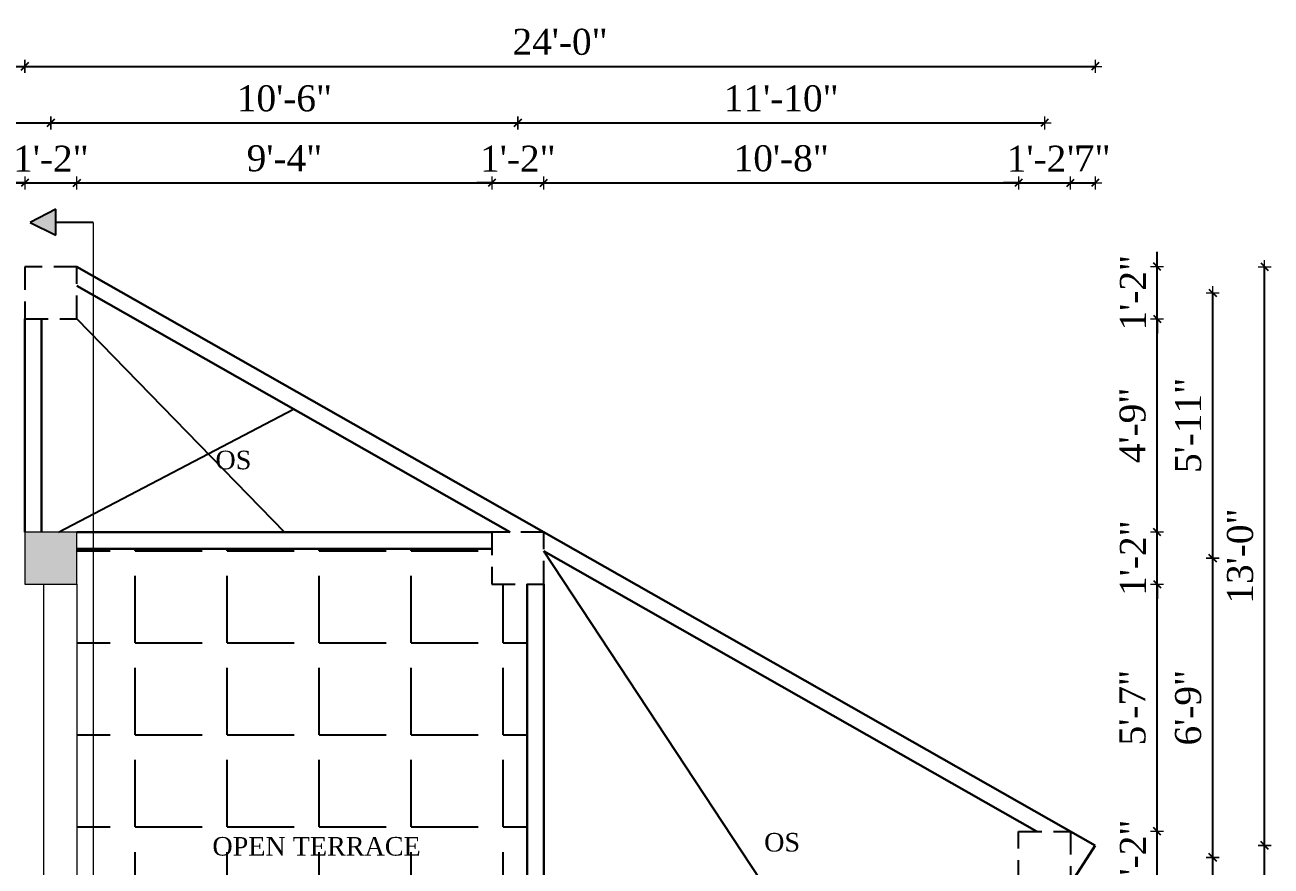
# Model space of a CAD drawing. Header units: inches. Extents: x 151827 to 158466, y -33102 to -26532.
# Drawn here: x 155697.4 to 156032.5, y -27374.2 to -27147.9 of the extents above; entities that cross this region are included whole.
import ezdxf

# ---------------------------------------------------------------- set-up
doc = ezdxf.new("R2010")
doc.units = ezdxf.units.IN
doc.header["$LTSCALE"] = 5
doc.header["$MEASUREMENT"] = 0
doc.linetypes.add('HIDDEN', pattern=[0.375, 0.25, -0.125])
doc.layers.add('A-WALL', color=7, linetype='Continuous', lineweight=9)
doc.layers.add('Dimension', color=7, linetype='Continuous', lineweight=18)
doc.layers.add('dim line', color=7, linetype='Continuous', lineweight=15, true_color=0xfab2b2)
doc.layers.add('TEXT', color=6, linetype='Continuous')
doc.layers.add('WALL', color=7, linetype='Continuous')
doc.styles.add('ordinary', font='times.ttf')
doc.dimstyles.new('Copy of 96', dxfattribs={"dimtxt": 7, "dimasz": 4, "dimexe": 0.5, "dimexo": 0.5, "dimgap": 3, "dimtad": 1, "dimdec": 1, "dimzin": 11, "dimdsep": 46, "dimlunit": 4, "dimtxsty": 'ordinary', "dimblk": 'OBLIQUE', "dimcen": 0.09, "dimse1": 1, "dimse2": 1, "dimclrt": 6, "dimazin": 0, "dimtfac": 1, "dimtdec": 1, "dimtix": 1, "dimtmove": 2, "dimatfit": 3, "dimldrblk": 'leader', "dimfxl": 0.5, "dimfxlon": 1, "dimtolj": 1, "dimtzin": 0, "dimarcsym": 0})

# ---------------------------------------------------------------- blocks, each defined once
blk = doc.blocks.new('oblique')
at = {"color": 0, "lineweight": -2}
blk.add_line((0.25, 0.25), (-0.25, -0.25), dxfattribs=at)
at = {"layer": 'dim line', "lineweight": 9}
for p, q in [((-0.4375, 0), (0.4375, 0)), ((0, 0.4375), (0, -0.4375))]:
    blk.add_line(p, q, dxfattribs=at)
blk = doc.blocks.new('*D788')
at = {"layer": 'A-WALL', "color": 0, "lineweight": -2, "ltscale": 5, "transparency": 16777216}
for p, q in [((156001.83, -27364.82), (156001.83, -27360.82)), ((156001.83, -27378.82), (156001.83, -27364.82)), ((156001.83, -27378.82), (156001.83, -27382.82))]:
    blk.add_line(p, q, dxfattribs=at)
at = {"layer": 'Defpoints', "color": 0, "ltscale": 5, "transparency": 16777216}
for p in [(155978.57, -27364.82), (156001.83, -27364.82), (155978.57, -27378.82)]:
    blk.add_point(p, dxfattribs=at)
at = {"layer": 'A-WALL', "color": 0, "lineweight": -2, "ltscale": 5, "transparency": 16777216, "xscale": 4, "yscale": 4, "zscale": 4}
for p, rotation in [((156001.83, -27364.82), 270), ((156001.83, -27378.82), 90)]:
    blk.add_blockref('oblique', p, dxfattribs=dict(at, rotation=rotation))
at = {"layer": 'A-WALL', "color": 6, "ltscale": 5, "transparency": 16777216, "insert": (155995.33, -27371.82), "char_height": 7, "attachment_point": 5, "rotation": 90, "style": 'ordinary'}
blk.add_mtext('\\A1;1\'-2"', dxfattribs=at)
blk = doc.blocks.new('_OBLIQUE')
at = {"color": 0, "linetype": 'ByBlock'}
blk.add_line((-0.5, -0.5), (0.5, 0.5), dxfattribs=at)
blk = doc.blocks.new('leader')
at = {"layer": 'Dimension'}
for p, q in [((0, -4.328), (0, 4.328)), ((-4.424, 0), (4.424, 0))]:
    blk.add_line(p, q, dxfattribs=at)
blk = doc.blocks.new('*D789')
at = {"layer": 'A-WALL', "color": 0, "lineweight": -2, "ltscale": 5, "transparency": 16777216}
blk.add_line((156001.83, -27364.82), (156001.83, -27298.31), dxfattribs=at)
at = {"layer": 'Defpoints', "color": 0, "ltscale": 5, "transparency": 16777216}
for p in [(155836.95, -27298.31), (156001.83, -27298.31), (155978.57, -27364.82)]:
    blk.add_point(p, dxfattribs=at)
at = {"layer": 'A-WALL', "color": 0, "lineweight": -2, "ltscale": 5, "transparency": 16777216, "xscale": 4, "yscale": 4, "zscale": 4}
for p, rotation in [((156001.83, -27298.31), 90), ((156001.83, -27364.82), 270)]:
    blk.add_blockref('oblique', p, dxfattribs=dict(at, rotation=rotation))
at = {"layer": 'A-WALL', "color": 6, "ltscale": 5, "transparency": 16777216, "insert": (155995.26, -27331.56), "char_height": 7, "attachment_point": 5, "rotation": 90, "style": 'ordinary'}
blk.add_mtext('\\A1;5\'-7"', dxfattribs=at)
blk = doc.blocks.new('*D790')
at = {"layer": 'A-WALL', "color": 0, "lineweight": -2, "ltscale": 5, "transparency": 16777216}
for p, q in [((156001.83, -27284.31), (156001.83, -27280.31)), ((156001.83, -27298.31), (156001.83, -27284.31)), ((156001.83, -27298.31), (156001.83, -27302.31))]:
    blk.add_line(p, q, dxfattribs=at)
at = {"layer": 'Defpoints', "color": 0, "ltscale": 5, "transparency": 16777216}
for p in [(155836.95, -27284.31), (156001.83, -27284.31), (155836.95, -27298.31)]:
    blk.add_point(p, dxfattribs=at)
at = {"layer": 'A-WALL', "color": 0, "lineweight": -2, "ltscale": 5, "transparency": 16777216, "xscale": 4, "yscale": 4, "zscale": 4}
for p, rotation in [((156001.83, -27284.31), 270), ((156001.83, -27298.31), 90)]:
    blk.add_blockref('oblique', p, dxfattribs=dict(at, rotation=rotation))
at = {"layer": 'A-WALL', "color": 6, "ltscale": 5, "transparency": 16777216, "insert": (155995.33, -27291.31), "char_height": 7, "attachment_point": 5, "rotation": 90, "style": 'ordinary'}
blk.add_mtext('\\A1;1\'-2"', dxfattribs=at)
blk = doc.blocks.new('*D791')
at = {"layer": 'A-WALL', "color": 0, "lineweight": -2, "ltscale": 5, "transparency": 16777216}
blk.add_line((156001.83, -27284.31), (156001.83, -27226.93), dxfattribs=at)
at = {"layer": 'Defpoints', "color": 0, "ltscale": 5, "transparency": 16777216}
for p in [(155711.38, -27226.93), (156001.83, -27226.93), (155836.95, -27284.31)]:
    blk.add_point(p, dxfattribs=at)
at = {"layer": 'A-WALL', "color": 0, "lineweight": -2, "ltscale": 5, "transparency": 16777216, "xscale": 4, "yscale": 4, "zscale": 4}
for p, rotation in [((156001.83, -27226.93), 90), ((156001.83, -27284.31), 270)]:
    blk.add_blockref('oblique', p, dxfattribs=dict(at, rotation=rotation))
at = {"layer": 'A-WALL', "color": 6, "ltscale": 5, "transparency": 16777216, "insert": (155995.26, -27255.62), "char_height": 7, "attachment_point": 5, "rotation": 90, "style": 'ordinary'}
blk.add_mtext('\\A1;4\'-9"', dxfattribs=at)
blk = doc.blocks.new('*D792')
at = {"layer": 'Defpoints', "color": 0, "linetype": 'HIDDEN', "ltscale": 5, "transparency": 16777216}
for p in [(155711.38, -27212.93), (156001.83, -27212.93), (155711.38, -27226.93)]:
    blk.add_point(p, dxfattribs=at)
at = {"layer": 'WALL', "color": 0, "lineweight": -2, "ltscale": 5, "transparency": 16777216}
for p, q in [((156001.83, -27212.93), (156001.83, -27208.93)), ((156001.83, -27226.93), (156001.83, -27212.93)), ((156001.83, -27226.93), (156001.83, -27230.93))]:
    blk.add_line(p, q, dxfattribs=at)
at = {"layer": 'WALL', "color": 0, "linetype": 'HIDDEN', "lineweight": -2, "ltscale": 5, "transparency": 16777216, "xscale": 4, "yscale": 4, "zscale": 4}
for p, rotation in [((156001.83, -27212.93), 270), ((156001.83, -27226.93), 90)]:
    blk.add_blockref('oblique', p, dxfattribs=dict(at, rotation=rotation))
at = {"layer": 'WALL', "color": 6, "linetype": 'HIDDEN', "ltscale": 5, "transparency": 16777216, "insert": (155995.33, -27219.93), "char_height": 7, "attachment_point": 5, "rotation": 90, "style": 'ordinary'}
blk.add_mtext('\\A1;1\'-2"', dxfattribs=at)
blk = doc.blocks.new('*D793')
at = {"layer": 'A-WALL', "color": 0, "lineweight": -2, "ltscale": 5, "transparency": 16777216}
blk.add_line((156016.78, -27431.59), (156016.78, -27371.82), dxfattribs=at)
at = {"layer": 'Defpoints', "color": 0, "ltscale": 5, "transparency": 16777216}
for p in [(155971.57, -27371.82), (156016.78, -27371.82), (155932.96, -27431.59)]:
    blk.add_point(p, dxfattribs=at)
at = {"layer": 'A-WALL', "color": 0, "lineweight": -2, "ltscale": 5, "transparency": 16777216, "xscale": 4, "yscale": 4, "zscale": 4}
for p, rotation in [((156016.78, -27371.82), 90), ((156016.78, -27431.59), 270)]:
    blk.add_blockref('oblique', p, dxfattribs=dict(at, rotation=rotation))
at = {"layer": 'A-WALL', "color": 6, "ltscale": 5, "transparency": 16777216, "insert": (156010.22, -27401.71), "char_height": 7, "attachment_point": 5, "rotation": 90, "style": 'ordinary'}
blk.add_mtext('\\A1;5\'-0"', dxfattribs=at)
blk = doc.blocks.new('*D794')
at = {"layer": 'A-WALL', "color": 0, "lineweight": -2, "ltscale": 5, "transparency": 16777216}
blk.add_line((156016.78, -27371.82), (156016.78, -27291.31), dxfattribs=at)
at = {"layer": 'Defpoints', "color": 0, "ltscale": 5, "transparency": 16777216}
for p in [(155829.95, -27291.31), (156016.78, -27291.31), (155971.57, -27371.82)]:
    blk.add_point(p, dxfattribs=at)
at = {"layer": 'A-WALL', "color": 0, "lineweight": -2, "ltscale": 5, "transparency": 16777216, "xscale": 4, "yscale": 4, "zscale": 4}
for p, rotation in [((156016.78, -27291.31), 90), ((156016.78, -27371.82), 270)]:
    blk.add_blockref('oblique', p, dxfattribs=dict(at, rotation=rotation))
at = {"layer": 'A-WALL', "color": 6, "ltscale": 5, "transparency": 16777216, "insert": (156010.21, -27331.56), "char_height": 7, "attachment_point": 5, "rotation": 90, "style": 'ordinary'}
blk.add_mtext('\\A1;6\'-9"', dxfattribs=at)
blk = doc.blocks.new('*D795')
at = {"layer": 'A-WALL', "color": 0, "lineweight": -2, "ltscale": 5, "transparency": 16777216}
blk.add_line((156016.78, -27291.31), (156016.78, -27219.93), dxfattribs=at)
at = {"layer": 'Defpoints', "color": 0, "ltscale": 5, "transparency": 16777216}
for p in [(155704.38, -27219.93), (156016.78, -27219.93), (155829.95, -27291.31)]:
    blk.add_point(p, dxfattribs=at)
at = {"layer": 'A-WALL', "color": 0, "lineweight": -2, "ltscale": 5, "transparency": 16777216, "xscale": 4, "yscale": 4, "zscale": 4}
for p, rotation in [((156016.78, -27219.93), 90), ((156016.78, -27291.31), 270)]:
    blk.add_blockref('oblique', p, dxfattribs=dict(at, rotation=rotation))
at = {"layer": 'A-WALL', "color": 6, "ltscale": 5, "transparency": 16777216, "insert": (156010.22, -27255.62), "char_height": 7, "attachment_point": 5, "rotation": 90, "style": 'ordinary'}
blk.add_mtext('\\A1;5\'-11"', dxfattribs=at)
blk = doc.blocks.new('*D796')
at = {"layer": 'A-WALL', "color": 0, "lineweight": -2, "ltscale": 5, "transparency": 16777216}
blk.add_line((156030.74, -27477.59), (156030.74, -27368.59), dxfattribs=at)
at = {"layer": 'Defpoints', "color": 0, "ltscale": 5, "transparency": 16777216}
for p in [(155985.2, -27368.59), (156030.74, -27368.59), (155914.76, -27477.59)]:
    blk.add_point(p, dxfattribs=at)
at = {"layer": 'A-WALL', "color": 0, "lineweight": -2, "ltscale": 5, "transparency": 16777216, "xscale": 4, "yscale": 4, "zscale": 4}
for p, rotation in [((156030.74, -27368.59), 90), ((156030.74, -27477.59), 270)]:
    blk.add_blockref('oblique', p, dxfattribs=dict(at, rotation=rotation))
at = {"layer": 'A-WALL', "color": 6, "ltscale": 5, "transparency": 16777216, "insert": (156024.17, -27423.09), "char_height": 7, "attachment_point": 5, "rotation": 90, "style": 'ordinary'}
blk.add_mtext('\\A1;9\'-1"', dxfattribs=at)
blk = doc.blocks.new('*D797')
at = {"layer": 'A-WALL', "color": 0, "lineweight": -2, "ltscale": 5, "transparency": 16777216}
blk.add_line((156030.74, -27368.59), (156030.74, -27212.93), dxfattribs=at)
at = {"layer": 'Defpoints', "color": 0, "ltscale": 5, "transparency": 16777216}
for p in [(155711.38, -27212.93), (156030.74, -27212.93), (155985.2, -27368.59)]:
    blk.add_point(p, dxfattribs=at)
at = {"layer": 'A-WALL', "color": 0, "lineweight": -2, "ltscale": 5, "transparency": 16777216, "xscale": 4, "yscale": 4, "zscale": 4}
for p, rotation in [((156030.74, -27212.93), 90), ((156030.74, -27368.59), 270)]:
    blk.add_blockref('oblique', p, dxfattribs=dict(at, rotation=rotation))
at = {"layer": 'A-WALL', "color": 6, "ltscale": 5, "transparency": 16777216, "insert": (156024.18, -27290.76), "char_height": 7, "attachment_point": 5, "rotation": 90, "style": 'ordinary'}
blk.add_mtext('\\A1;13\'-0"', dxfattribs=at)
blk = doc.blocks.new('*D800')
at = {"layer": 'A-WALL', "color": 0, "lineweight": -2, "ltscale": 5, "transparency": 16777216}
blk.add_line((155549.1, -27290.5), (155550.86, -27216.29), dxfattribs=at)
at = {"layer": 'Defpoints', "color": 0, "ltscale": 5, "transparency": 16777216}
for p in [(155550.86, -27216.29), (155704.38, -27219.93), (155583.5, -27291.31)]:
    blk.add_point(p, dxfattribs=at)
at = {"layer": 'A-WALL', "color": 0, "lineweight": -2, "ltscale": 5, "transparency": 16777216, "xscale": 4, "yscale": 4, "zscale": 4}
for p, rotation in [((155550.86, -27216.29), 88.64238169298221), ((155549.1, -27290.5), 268.6423816929822)]:
    blk.add_blockref('oblique', p, dxfattribs=dict(at, rotation=rotation))
at = {"layer": 'A-WALL', "color": 6, "ltscale": 5, "transparency": 16777216, "insert": (155543.42, -27253.24), "char_height": 7, "attachment_point": 5, "rotation": 88.6424, "style": 'ordinary'}
blk.add_mtext('\\A1;6\'-2"', dxfattribs=at)
blk = doc.blocks.new('*D766')
at = {"layer": 'A-WALL', "color": 0, "lineweight": -2, "ltscale": 5, "transparency": 16777216}
blk.add_line((155978.57, -27504.2), (155985.2, -27504.2), dxfattribs=at)
at = {"layer": 'Defpoints', "color": 0, "ltscale": 5, "transparency": 16777216}
for p in [(155985.2, -27368.59), (155978.57, -27378.82), (155985.2, -27504.2)]:
    blk.add_point(p, dxfattribs=at)
at = {"layer": 'A-WALL', "color": 0, "lineweight": -2, "ltscale": 5, "transparency": 16777216, "xscale": 4, "yscale": 4, "zscale": 4, "rotation": 180}
blk.add_blockref('oblique', (155978.57, -27504.2), dxfattribs=at)
at = {"layer": 'A-WALL', "color": 0, "lineweight": -2, "ltscale": 5, "transparency": 16777216, "xscale": 4, "yscale": 4, "zscale": 4}
blk.add_blockref('oblique', (155985.2, -27504.2), dxfattribs=at)
at = {"layer": 'A-WALL', "color": 6, "ltscale": 5, "transparency": 16777216, "insert": (155983.61, -27497.59), "char_height": 7, "attachment_point": 5, "style": 'ordinary'}
blk.add_mtext('\\A1;7"', dxfattribs=at)
blk = doc.blocks.new('*D770')
at = {"layer": 'A-WALL', "color": 0, "lineweight": -2, "ltscale": 5, "transparency": 16777216}
blk.add_line((155932.96, -27517.44), (155971.57, -27517.44), dxfattribs=at)
at = {"layer": 'Defpoints', "color": 0, "ltscale": 5, "transparency": 16777216}
for p in [(155971.57, -27371.82), (155932.96, -27431.59), (155971.57, -27517.44)]:
    blk.add_point(p, dxfattribs=at)
at = {"layer": 'A-WALL', "color": 0, "lineweight": -2, "ltscale": 5, "transparency": 16777216, "xscale": 4, "yscale": 4, "zscale": 4, "rotation": 180}
blk.add_blockref('oblique', (155932.96, -27517.44), dxfattribs=at)
at = {"layer": 'A-WALL', "color": 0, "lineweight": -2, "ltscale": 5, "transparency": 16777216, "xscale": 4, "yscale": 4, "zscale": 4}
blk.add_blockref('oblique', (155971.57, -27517.44), dxfattribs=at)
at = {"layer": 'A-WALL', "color": 6, "ltscale": 5, "transparency": 16777216, "insert": (155952.26, -27510.88), "char_height": 7, "attachment_point": 5, "style": 'ordinary'}
blk.add_mtext('\\A1;3\'-3"', dxfattribs=at)
blk = doc.blocks.new('*D772')
at = {"layer": 'A-WALL', "color": 0, "lineweight": -2, "ltscale": 5, "transparency": 16777216}
blk.add_line((155939.64, -27530.5), (155985.2, -27530.5), dxfattribs=at)
at = {"layer": 'Defpoints', "color": 0, "ltscale": 5, "transparency": 16777216}
for p in [(155985.2, -27368.59), (155939.64, -27438.59), (155985.2, -27530.5)]:
    blk.add_point(p, dxfattribs=at)
at = {"layer": 'A-WALL', "color": 0, "lineweight": -2, "ltscale": 5, "transparency": 16777216, "xscale": 4, "yscale": 4, "zscale": 4, "rotation": 180}
blk.add_blockref('oblique', (155939.64, -27530.5), dxfattribs=at)
at = {"layer": 'A-WALL', "color": 0, "lineweight": -2, "ltscale": 5, "transparency": 16777216, "xscale": 4, "yscale": 4, "zscale": 4}
blk.add_blockref('oblique', (155985.2, -27530.5), dxfattribs=at)
at = {"layer": 'A-WALL', "color": 6, "ltscale": 5, "transparency": 16777216, "insert": (155962.42, -27523.94), "char_height": 7, "attachment_point": 5, "style": 'ordinary'}
blk.add_mtext('\\A1;3\'-10"', dxfattribs=at)
blk = doc.blocks.new('*D774')
at = {"layer": 'A-WALL', "color": 0, "lineweight": -2, "ltscale": 5, "transparency": 16777216}
blk.add_line((155590.5, -27190.37), (155697.38, -27190.37), dxfattribs=at)
at = {"layer": 'Defpoints', "color": 0, "ltscale": 5, "transparency": 16777216}
for p in [(155697.38, -27190.37), (155697.38, -27212.93), (155590.5, -27284.31)]:
    blk.add_point(p, dxfattribs=at)
at = {"layer": 'A-WALL', "color": 0, "lineweight": -2, "ltscale": 5, "transparency": 16777216, "xscale": 4, "yscale": 4, "zscale": 4, "rotation": 180}
blk.add_blockref('oblique', (155590.5, -27190.37), dxfattribs=at)
at = {"layer": 'A-WALL', "color": 0, "lineweight": -2, "ltscale": 5, "transparency": 16777216, "xscale": 4, "yscale": 4, "zscale": 4}
blk.add_blockref('oblique', (155697.38, -27190.37), dxfattribs=at)
at = {"layer": 'A-WALL', "color": 6, "ltscale": 5, "transparency": 16777216, "insert": (155643.94, -27183.81), "char_height": 7, "attachment_point": 5, "style": 'ordinary'}
blk.add_mtext('\\A1;8\'-11"', dxfattribs=at)
blk = doc.blocks.new('*D775')
at = {"layer": 'A-WALL', "color": 0, "lineweight": -2, "ltscale": 5, "transparency": 16777216}
for p, q in [((155697.38, -27190.37), (155693.38, -27190.37)), ((155697.38, -27190.37), (155711.38, -27190.37)), ((155711.38, -27190.37), (155715.38, -27190.37))]:
    blk.add_line(p, q, dxfattribs=at)
at = {"layer": 'Defpoints', "color": 0, "ltscale": 5, "transparency": 16777216}
for p in [(155711.38, -27190.37), (155697.38, -27212.93), (155711.38, -27212.93)]:
    blk.add_point(p, dxfattribs=at)
at = {"layer": 'A-WALL', "color": 0, "lineweight": -2, "ltscale": 5, "transparency": 16777216, "xscale": 4, "yscale": 4, "zscale": 4}
blk.add_blockref('oblique', (155697.38, -27190.37), dxfattribs=at)
at = {"layer": 'A-WALL', "color": 0, "lineweight": -2, "ltscale": 5, "transparency": 16777216, "xscale": 4, "yscale": 4, "zscale": 4, "rotation": 180}
blk.add_blockref('oblique', (155711.38, -27190.37), dxfattribs=at)
at = {"layer": 'A-WALL', "color": 6, "ltscale": 5, "transparency": 16777216, "insert": (155704.38, -27183.87), "char_height": 7, "attachment_point": 5, "style": 'ordinary'}
blk.add_mtext('\\A1;1\'-2"', dxfattribs=at)
blk = doc.blocks.new('*D776')
at = {"layer": 'A-WALL', "color": 0, "lineweight": -2, "ltscale": 5, "transparency": 16777216}
blk.add_line((155711.38, -27190.37), (155822.95, -27190.37), dxfattribs=at)
at = {"layer": 'Defpoints', "color": 0, "ltscale": 5, "transparency": 16777216}
for p in [(155822.95, -27190.37), (155711.38, -27212.93), (155822.95, -27284.31)]:
    blk.add_point(p, dxfattribs=at)
at = {"layer": 'A-WALL', "color": 0, "lineweight": -2, "ltscale": 5, "transparency": 16777216, "xscale": 4, "yscale": 4, "zscale": 4, "rotation": 180}
blk.add_blockref('oblique', (155711.38, -27190.37), dxfattribs=at)
at = {"layer": 'A-WALL', "color": 0, "lineweight": -2, "ltscale": 5, "transparency": 16777216, "xscale": 4, "yscale": 4, "zscale": 4}
blk.add_blockref('oblique', (155822.95, -27190.37), dxfattribs=at)
at = {"layer": 'A-WALL', "color": 6, "ltscale": 5, "transparency": 16777216, "insert": (155767.17, -27183.8), "char_height": 7, "attachment_point": 5, "style": 'ordinary'}
blk.add_mtext('\\A1;9\'-4"', dxfattribs=at)
blk = doc.blocks.new('*D777')
at = {"layer": 'A-WALL', "color": 0, "lineweight": -2, "ltscale": 5, "transparency": 16777216}
for p, q in [((155822.95, -27190.37), (155818.95, -27190.37)), ((155822.95, -27190.37), (155836.95, -27190.37)), ((155836.95, -27190.37), (155840.95, -27190.37))]:
    blk.add_line(p, q, dxfattribs=at)
at = {"layer": 'Defpoints', "color": 0, "ltscale": 5, "transparency": 16777216}
for p in [(155836.95, -27190.37), (155822.95, -27284.31), (155836.95, -27284.31)]:
    blk.add_point(p, dxfattribs=at)
at = {"layer": 'A-WALL', "color": 0, "lineweight": -2, "ltscale": 5, "transparency": 16777216, "xscale": 4, "yscale": 4, "zscale": 4}
blk.add_blockref('oblique', (155822.95, -27190.37), dxfattribs=at)
at = {"layer": 'A-WALL', "color": 0, "lineweight": -2, "ltscale": 5, "transparency": 16777216, "xscale": 4, "yscale": 4, "zscale": 4, "rotation": 180}
blk.add_blockref('oblique', (155836.95, -27190.37), dxfattribs=at)
at = {"layer": 'A-WALL', "color": 6, "ltscale": 5, "transparency": 16777216, "insert": (155829.95, -27183.87), "char_height": 7, "attachment_point": 5, "style": 'ordinary'}
blk.add_mtext('\\A1;1\'-2"', dxfattribs=at)
blk = doc.blocks.new('*D778')
at = {"layer": 'A-WALL', "color": 0, "lineweight": -2, "ltscale": 5, "transparency": 16777216}
blk.add_line((155836.95, -27190.37), (155964.57, -27190.37), dxfattribs=at)
at = {"layer": 'Defpoints', "color": 0, "ltscale": 5, "transparency": 16777216}
for p in [(155964.57, -27190.37), (155836.95, -27284.31), (155964.57, -27364.82)]:
    blk.add_point(p, dxfattribs=at)
at = {"layer": 'A-WALL', "color": 0, "lineweight": -2, "ltscale": 5, "transparency": 16777216, "xscale": 4, "yscale": 4, "zscale": 4, "rotation": 180}
blk.add_blockref('oblique', (155836.95, -27190.37), dxfattribs=at)
at = {"layer": 'A-WALL', "color": 0, "lineweight": -2, "ltscale": 5, "transparency": 16777216, "xscale": 4, "yscale": 4, "zscale": 4}
blk.add_blockref('oblique', (155964.57, -27190.37), dxfattribs=at)
at = {"layer": 'A-WALL', "color": 6, "ltscale": 5, "transparency": 16777216, "insert": (155900.76, -27183.81), "char_height": 7, "attachment_point": 5, "style": 'ordinary'}
blk.add_mtext('\\A1;10\'-8"', dxfattribs=at)
blk = doc.blocks.new('*D779')
at = {"layer": 'A-WALL', "color": 0, "lineweight": -2, "ltscale": 5, "transparency": 16777216}
for p, q in [((155964.57, -27190.37), (155960.57, -27190.37)), ((155964.57, -27190.37), (155978.57, -27190.37)), ((155978.57, -27190.37), (155982.57, -27190.37))]:
    blk.add_line(p, q, dxfattribs=at)
at = {"layer": 'Defpoints', "color": 0, "ltscale": 5, "transparency": 16777216}
for p in [(155978.57, -27190.37), (155964.57, -27364.82), (155978.57, -27364.82)]:
    blk.add_point(p, dxfattribs=at)
at = {"layer": 'A-WALL', "color": 0, "lineweight": -2, "ltscale": 5, "transparency": 16777216, "xscale": 4, "yscale": 4, "zscale": 4}
blk.add_blockref('oblique', (155964.57, -27190.37), dxfattribs=at)
at = {"layer": 'A-WALL', "color": 0, "lineweight": -2, "ltscale": 5, "transparency": 16777216, "xscale": 4, "yscale": 4, "zscale": 4, "rotation": 180}
blk.add_blockref('oblique', (155978.57, -27190.37), dxfattribs=at)
at = {"layer": 'A-WALL', "color": 6, "ltscale": 5, "transparency": 16777216, "insert": (155971.57, -27183.87), "char_height": 7, "attachment_point": 5, "style": 'ordinary'}
blk.add_mtext('\\A1;1\'-2"', dxfattribs=at)
blk = doc.blocks.new('*D780')
at = {"layer": 'A-WALL', "color": 0, "lineweight": -2, "ltscale": 5, "transparency": 16777216}
blk.add_line((155978.57, -27190.37), (155985.2, -27190.37), dxfattribs=at)
at = {"layer": 'Defpoints', "color": 0, "ltscale": 5, "transparency": 16777216}
for p in [(155985.2, -27190.37), (155978.57, -27364.82), (155985.2, -27368.59)]:
    blk.add_point(p, dxfattribs=at)
at = {"layer": 'A-WALL', "color": 0, "lineweight": -2, "ltscale": 5, "transparency": 16777216, "xscale": 4, "yscale": 4, "zscale": 4, "rotation": 180}
blk.add_blockref('oblique', (155978.57, -27190.37), dxfattribs=at)
at = {"layer": 'A-WALL', "color": 0, "lineweight": -2, "ltscale": 5, "transparency": 16777216, "xscale": 4, "yscale": 4, "zscale": 4}
blk.add_blockref('oblique', (155985.2, -27190.37), dxfattribs=at)
at = {"layer": 'A-WALL', "color": 6, "ltscale": 5, "transparency": 16777216, "insert": (155984.53, -27183.79), "char_height": 7, "attachment_point": 5, "style": 'ordinary'}
blk.add_mtext('\\A1;7"', dxfattribs=at)
blk = doc.blocks.new('*D781')
at = {"layer": 'A-WALL', "color": 0, "lineweight": -2, "ltscale": 5, "transparency": 16777216}
blk.add_line((155583.5, -27174.24), (155704.38, -27174.24), dxfattribs=at)
at = {"layer": 'Defpoints', "color": 0, "ltscale": 5, "transparency": 16777216}
for p in [(155704.38, -27174.24), (155583.5, -27291.31), (155704.38, -27291.31)]:
    blk.add_point(p, dxfattribs=at)
at = {"layer": 'A-WALL', "color": 0, "lineweight": -2, "ltscale": 5, "transparency": 16777216, "xscale": 4, "yscale": 4, "zscale": 4, "rotation": 180}
blk.add_blockref('oblique', (155583.5, -27174.24), dxfattribs=at)
at = {"layer": 'A-WALL', "color": 0, "lineweight": -2, "ltscale": 5, "transparency": 16777216, "xscale": 4, "yscale": 4, "zscale": 4}
blk.add_blockref('oblique', (155704.38, -27174.24), dxfattribs=at)
at = {"layer": 'A-WALL', "color": 6, "ltscale": 5, "transparency": 16777216, "insert": (155643.94, -27167.68), "char_height": 7, "attachment_point": 5, "style": 'ordinary'}
blk.add_mtext('\\A1;10\'-1"', dxfattribs=at)
blk = doc.blocks.new('*D782')
at = {"layer": 'A-WALL', "color": 0, "lineweight": -2, "ltscale": 5, "transparency": 16777216}
blk.add_line((155704.38, -27174.24), (155829.95, -27174.24), dxfattribs=at)
at = {"layer": 'Defpoints', "color": 0, "ltscale": 5, "transparency": 16777216}
for p in [(155829.95, -27174.24), (155704.38, -27291.31), (155829.95, -27291.31)]:
    blk.add_point(p, dxfattribs=at)
at = {"layer": 'A-WALL', "color": 0, "lineweight": -2, "ltscale": 5, "transparency": 16777216, "xscale": 4, "yscale": 4, "zscale": 4, "rotation": 180}
blk.add_blockref('oblique', (155704.38, -27174.24), dxfattribs=at)
at = {"layer": 'A-WALL', "color": 0, "lineweight": -2, "ltscale": 5, "transparency": 16777216, "xscale": 4, "yscale": 4, "zscale": 4}
blk.add_blockref('oblique', (155829.95, -27174.24), dxfattribs=at)
at = {"layer": 'A-WALL', "color": 6, "ltscale": 5, "transparency": 16777216, "insert": (155767.17, -27167.68), "char_height": 7, "attachment_point": 5, "style": 'ordinary'}
blk.add_mtext('\\A1;10\'-6"', dxfattribs=at)
blk = doc.blocks.new('*D783')
at = {"layer": 'A-WALL', "color": 0, "lineweight": -2, "ltscale": 5, "transparency": 16777216}
blk.add_line((155829.95, -27174.24), (155971.57, -27174.24), dxfattribs=at)
at = {"layer": 'Defpoints', "color": 0, "ltscale": 5, "transparency": 16777216}
for p in [(155971.57, -27174.24), (155829.95, -27291.31), (155971.57, -27371.82)]:
    blk.add_point(p, dxfattribs=at)
at = {"layer": 'A-WALL', "color": 0, "lineweight": -2, "ltscale": 5, "transparency": 16777216, "xscale": 4, "yscale": 4, "zscale": 4, "rotation": 180}
blk.add_blockref('oblique', (155829.95, -27174.24), dxfattribs=at)
at = {"layer": 'A-WALL', "color": 0, "lineweight": -2, "ltscale": 5, "transparency": 16777216, "xscale": 4, "yscale": 4, "zscale": 4}
blk.add_blockref('oblique', (155971.57, -27174.24), dxfattribs=at)
at = {"layer": 'A-WALL', "color": 6, "ltscale": 5, "transparency": 16777216, "insert": (155900.76, -27167.68), "char_height": 7, "attachment_point": 5, "style": 'ordinary'}
blk.add_mtext('\\A1;11\'-10"', dxfattribs=at)
blk = doc.blocks.new('*D784')
at = {"layer": 'A-WALL', "color": 0, "lineweight": -2, "ltscale": 5, "transparency": 16777216}
blk.add_line((155576.5, -27159.04), (155697.38, -27159.04), dxfattribs=at)
at = {"layer": 'Defpoints', "color": 0, "ltscale": 5, "transparency": 16777216}
for p in [(155697.38, -27159.04), (155697.38, -27212.93), (155576.5, -27284.31)]:
    blk.add_point(p, dxfattribs=at)
at = {"layer": 'A-WALL', "color": 0, "lineweight": -2, "ltscale": 5, "transparency": 16777216, "xscale": 4, "yscale": 4, "zscale": 4, "rotation": 180}
blk.add_blockref('oblique', (155576.5, -27159.04), dxfattribs=at)
at = {"layer": 'A-WALL', "color": 0, "lineweight": -2, "ltscale": 5, "transparency": 16777216, "xscale": 4, "yscale": 4, "zscale": 4}
blk.add_blockref('oblique', (155697.38, -27159.04), dxfattribs=at)
at = {"layer": 'A-WALL', "color": 6, "ltscale": 5, "transparency": 16777216, "insert": (155636.94, -27152.48), "char_height": 7, "attachment_point": 5, "style": 'ordinary'}
blk.add_mtext('\\A1;10\'-1"', dxfattribs=at)
blk = doc.blocks.new('*D785')
at = {"layer": 'A-WALL', "color": 0, "lineweight": -2, "ltscale": 5, "transparency": 16777216}
blk.add_line((155697.38, -27159.04), (155985.2, -27159.04), dxfattribs=at)
at = {"layer": 'Defpoints', "color": 0, "ltscale": 5, "transparency": 16777216}
for p in [(155985.2, -27159.04), (155697.38, -27212.93), (155985.2, -27368.59)]:
    blk.add_point(p, dxfattribs=at)
at = {"layer": 'A-WALL', "color": 0, "lineweight": -2, "ltscale": 5, "transparency": 16777216, "xscale": 4, "yscale": 4, "zscale": 4, "rotation": 180}
blk.add_blockref('oblique', (155697.38, -27159.04), dxfattribs=at)
at = {"layer": 'A-WALL', "color": 0, "lineweight": -2, "ltscale": 5, "transparency": 16777216, "xscale": 4, "yscale": 4, "zscale": 4}
blk.add_blockref('oblique', (155985.2, -27159.04), dxfattribs=at)
at = {"layer": 'A-WALL', "color": 6, "ltscale": 5, "transparency": 16777216, "insert": (155841.29, -27152.48), "char_height": 7, "attachment_point": 5, "style": 'ordinary'}
blk.add_mtext('\\A1;24\'-0"', dxfattribs=at)

msp = doc.modelspace()

# ---------------------------------------------------------------- hatches: boundary and pattern name
at = {"ltscale": 5}
msp.add_hatch(color=256, dxfattribs=at).paths.add_polyline_path([(155705.67, -27204.45), (155705.67, -27197.44), (155698.78, -27201.03)])
at = {"layer": 'WALL', "linetype": 'ByBlock', "ltscale": 5, "true_color": 0xf8991e}
h = msp.add_hatch(color=30, dxfattribs=at)
h.dxf.hatch_style = 1
h.paths.add_polyline_path([(155697.38, -27298.31), (155711.38, -27298.31), (155711.38, -27284.31), (155697.38, -27284.31)])
h = msp.add_hatch(dxfattribs=at)
h.set_pattern_fill('ANGLE', color=30, scale=90)
h.set_pattern_definition([(0, (0, 4415.357), (0, 24.75), [18, -6.75]), (90, (0, 4415.357), (-24.75, 2e-15), [18, -6.75])])
h.paths.add_polyline_path([(155832.45, -27298.31), (155822.95, -27298.31), (155822.95, -27288.81), (155715.77, -27288.81), (155715.77, -27473.09), (155912.31, -27473.09), (155934.6, -27438.59), (155836.95, -27438.59), (155822.95, -27438.59), (155822.95, -27424.59), (155832.45, -27424.59)])
h.paths.add_polyline_path([(155654.92, -27433.59), (155652.38, -27433.59), (155652.38, -27438.59), (155587.17, -27438.59), (155577.34, -27438.59), (155576.52, -27473.09), (155715.77, -27473.09), (155715.77, -27288.81), (155711.38, -27288.81), (155711.38, -27298.31), (155711.38, -27424.59), (155711.38, -27438.59), (155697.38, -27438.59), (155688.38, -27438.59), (155688.38, -27433.59), (155685.88, -27433.59), (155685.88, -27461.55, -0.414214)])
h.paths.add_polyline_path([(155746.52, -27372.73), (155803.83, -27372.73), (155803.83, -27365.06), (155746.52, -27365.06)], flags=24)

# ---------------------------------------------------------------- linework, layer by layer
at = {"ltscale": 5}
for p, q in [((155705.67, -27197.44, -72.71), (155698.78, -27201.03, -72.71)), ((155705.67, -27204.45, -72.71), (155705.67, -27197.44, -72.71)), ((155698.78, -27201.03, -72.71), (155705.67, -27204.45, -72.71)), ((155715.77, -27201.03, -72.71), (155705.67, -27201.03, -72.71))]:
    msp.add_line(p, q, dxfattribs=at)
at = {"layer": 'A-WALL', "ltscale": 5}
for p, q in [((155715.77, -27201.03, -72.71), (155715.77, -27489.59, -72.71)), ((155702.38, -27298.31, -72.71), (155702.38, -27424.59, -72.71)), ((155711.38, -27298.31, -72.71), (155711.38, -27424.59, -72.71))]:
    msp.add_line(p, q, dxfattribs=at)
at = {"layer": 'A-WALL', "lineweight": 30}
for p, q in [((155711.38, -27212.93, -72.71), (155836.95, -27284.31, -72.71)), ((155711.38, -27218.1, -72.71), (155827.84, -27284.31, -72.71)), ((155697.38, -27226.93, -72.71), (155697.38, -27284.31, -72.71)), ((155701.88, -27226.93, -72.71), (155701.88, -27284.31, -72.71)), ((155711.38, -27284.31, -72.71), (155822.95, -27284.31, -72.71)), ((155836.95, -27284.31, -72.71), (155985.2, -27368.59, -72.71)), ((155822.95, -27288.81, -72.71), (155711.38, -27288.81, -72.71)), ((155836.95, -27289.49, -72.71), (155969.46, -27364.82, -72.71)), ((155832.45, -27298.31, -72.71), (155832.45, -27425.09, -72.71)), ((155836.95, -27298.31, -72.71), (155836.95, -27425.09, -72.71)), ((155985.2, -27368.59, -72.71), (155939.96, -27438.59, -72.71))]:
    msp.add_line(p, q, dxfattribs=at)
at = {"layer": 'A-WALL', "ltscale": 5, "elevation": -72.71}
msp.add_lwpolyline([(155697.38, -27298.31), (155711.38, -27298.31), (155711.38, -27284.31), (155697.38, -27284.31)], close=True, dxfattribs=at)
at = {"layer": 'WALL', "color": 30, "linetype": 'ByBlock', "ltscale": 5, "true_color": 0xf8991e}
for p, q in [((155711.38, -27226.93, -72.71), (155767.17, -27284.31, -72.71)), ((155706.38, -27284.31, -72.71), (155769.61, -27251.21, -72.71)), ((155925.96, -27424.59, -72.71), (155836.95, -27289.49, -72.71))]:
    msp.add_line(p, q, dxfattribs=at)
at = {"layer": 'WALL', "color": 2, "linetype": 'HIDDEN', "ltscale": 5, "elevation": -72.71}
for points in [[(155697.38, -27226.93), (155711.38, -27226.93), (155711.38, -27212.93), (155697.38, -27212.93)], [(155822.95, -27298.31), (155836.95, -27298.31), (155836.95, -27284.31), (155822.95, -27284.31)], [(155964.57, -27364.82), (155978.57, -27364.82), (155978.57, -27378.82), (155964.57, -27378.82)]]:
    msp.add_lwpolyline(points, close=True, dxfattribs=at)

# ---------------------------------------------------------------- texts
at = {"layer": 'TEXT', "style": 'ordinary'}
for s, p in [('OS', (155748.62, -27267.42, -72.71)), ('OPEN TERRACE', (155747.8, -27371.34, -72.71)), ('OS', (155896.17, -27370.25, -72.71))]:
    msp.add_text(s, height=5, dxfattribs=at).set_placement(p)

# ---------------------------------------------------------------- dimensions: what is measured, and where the dimension line sits
at = {"layer": 'A-WALL', "ltscale": 5}
for base, p1, p2, picture, middle in [((155697.38, -27159.04, -72.71), (155576.5, -27284.31, -72.71), (155697.38, -27212.93, -72.71), '*D784', (155636.94, -27152.48, -72.71)), ((155985.2, -27159.04, -72.71), (155697.38, -27212.93, -72.71), (155985.2, -27368.59, -72.71), '*D785', (155841.29, -27152.48, -72.71)), ((155704.38, -27174.24, -72.71), (155583.5, -27291.31, -72.71), (155704.38, -27291.31, -72.71), '*D781', (155643.94, -27167.68, -72.71)), ((155829.95, -27174.24, -72.71), (155704.38, -27291.31, -72.71), (155829.95, -27291.31, -72.71), '*D782', (155767.17, -27167.68, -72.71)), ((155971.57, -27174.24, -72.71), (155829.95, -27291.31, -72.71), (155971.57, -27371.82, -72.71), '*D783', (155900.76, -27167.68, -72.71)), ((155697.38, -27190.37, -72.71), (155590.5, -27284.31, -72.71), (155697.38, -27212.93, -72.71), '*D774', (155643.94, -27183.81, -72.71)), ((155711.38, -27190.37, -72.71), (155697.38, -27212.93, -72.71), (155711.38, -27212.93, -72.71), '*D775', (155704.38, -27183.87, -72.71)), ((155822.95, -27190.37, -72.71), (155711.38, -27212.93, -72.71), (155822.95, -27284.31, -72.71), '*D776', (155767.17, -27183.8, -72.71)), ((155836.95, -27190.37, -72.71), (155822.95, -27284.31, -72.71), (155836.95, -27284.31, -72.71), '*D777', (155829.95, -27183.87, -72.71)), ((155964.57, -27190.37, -72.71), (155836.95, -27284.31, -72.71), (155964.57, -27364.82, -72.71), '*D778', (155900.76, -27183.81, -72.71)), ((155978.57, -27190.37, -72.71), (155964.57, -27364.82, -72.71), (155978.57, -27364.82, -72.71), '*D779', (155971.57, -27183.87, -72.71)), ((155985.2, -27530.5, -72.71), (155939.64, -27438.59, -72.71), (155985.2, -27368.59, -72.71), '*D772', (155962.42, -27523.94, -72.71)), ((155971.57, -27517.44, -72.71), (155932.96, -27431.59, -72.71), (155971.57, -27371.82, -72.71), '*D770', (155952.26, -27510.88, -72.71))]:
    dim = msp.add_linear_dim(base=base, p1=p1, p2=p2, dimstyle='Copy of 96', override={"dimdec": 0, "dimblk": 'oblique', "dimtdec": 0, "dimarcsym": 1}, dxfattribs=at)
    dim.commit()
    dim.dimension.update_dxf_attribs({"geometry": picture, "text_midpoint": middle})
for base, p1, picture, middle in [((155985.2, -27190.37, -72.71), (155978.57, -27364.82, -72.71), '*D780', (155984.53, -27183.79, -72.71)), ((155985.2, -27504.2, -72.71), (155978.57, -27378.82, -72.71), '*D766', (155983.61, -27497.59, -72.71))]:
    dim = msp.add_linear_dim(base=base, p1=p1, p2=(155985.2, -27368.59, -72.71), dimstyle='Copy of 96', override={"dimdec": 0, "dimblk": 'oblique', "dimtdec": 0, "dimarcsym": 1}, dxfattribs=at)
    dim.commit()
    dim.dimension.update_dxf_attribs({"geometry": picture, "text_midpoint": middle, "dimtype": 160})
for base, p1, p2, angle, picture, middle in [((156030.74, -27212.93, -72.71), (155985.2, -27368.59, -72.71), (155711.38, -27212.93, -72.71), 90, '*D797', (156024.18, -27290.76, -72.71)), ((155550.86, -27216.29, -72.71), (155583.5, -27291.31, -72.71), (155704.38, -27219.93, -72.71), 268.6424, '*D800', (155543.42, -27253.24, -72.71)), ((156016.78, -27219.93, -72.71), (155829.95, -27291.31, -72.71), (155704.38, -27219.93, -72.71), 90, '*D795', (156010.22, -27255.62, -72.71)), ((156001.83, -27226.93, -72.71), (155836.95, -27284.31, -72.71), (155711.38, -27226.93, -72.71), 90, '*D791', (155995.26, -27255.62, -72.71)), ((156001.83, -27284.31, -72.71), (155836.95, -27298.31, -72.71), (155836.95, -27284.31, -72.71), 90, '*D790', (155995.33, -27291.31, -72.71)), ((156016.78, -27291.31, -72.71), (155971.57, -27371.82, -72.71), (155829.95, -27291.31, -72.71), 90, '*D794', (156010.21, -27331.56, -72.71)), ((156001.83, -27298.31, -72.71), (155978.57, -27364.82, -72.71), (155836.95, -27298.31, -72.71), 90, '*D789', (155995.26, -27331.56, -72.71)), ((156001.83, -27364.82, -72.71), (155978.57, -27378.82, -72.71), (155978.57, -27364.82, -72.71), 90, '*D788', (155995.33, -27371.82, -72.71)), ((156030.74, -27368.59, -72.71), (155914.76, -27477.59, -72.71), (155985.2, -27368.59, -72.71), 90, '*D796', (156024.17, -27423.09, -72.71)), ((156016.78, -27371.82, -72.71), (155932.96, -27431.59, -72.71), (155971.57, -27371.82, -72.71), 90, '*D793', (156010.22, -27401.71, -72.71))]:
    dim = msp.add_linear_dim(base=base, p1=p1, p2=p2, angle=angle, dimstyle='Copy of 96', override={"dimdec": 0, "dimblk": 'oblique', "dimtdec": 0, "dimarcsym": 1}, dxfattribs=at)
    dim.commit()
    dim.dimension.update_dxf_attribs({"geometry": picture, "text_midpoint": middle})
at = {"layer": 'WALL', "color": 2, "linetype": 'HIDDEN', "ltscale": 5}
dim = msp.add_linear_dim(base=(156001.83, -27212.93, -72.71), p1=(155711.38, -27226.93, -72.71), p2=(155711.38, -27212.93, -72.71), angle=90, dimstyle='Copy of 96', override={"dimdec": 0, "dimblk": 'oblique', "dimtdec": 0, "dimarcsym": 1}, dxfattribs=at)
dim.commit()
dim.dimension.update_dxf_attribs({"geometry": '*D792', "text_midpoint": (155995.33, -27219.93, -72.71)})

doc.saveas('drawing.dxf')
